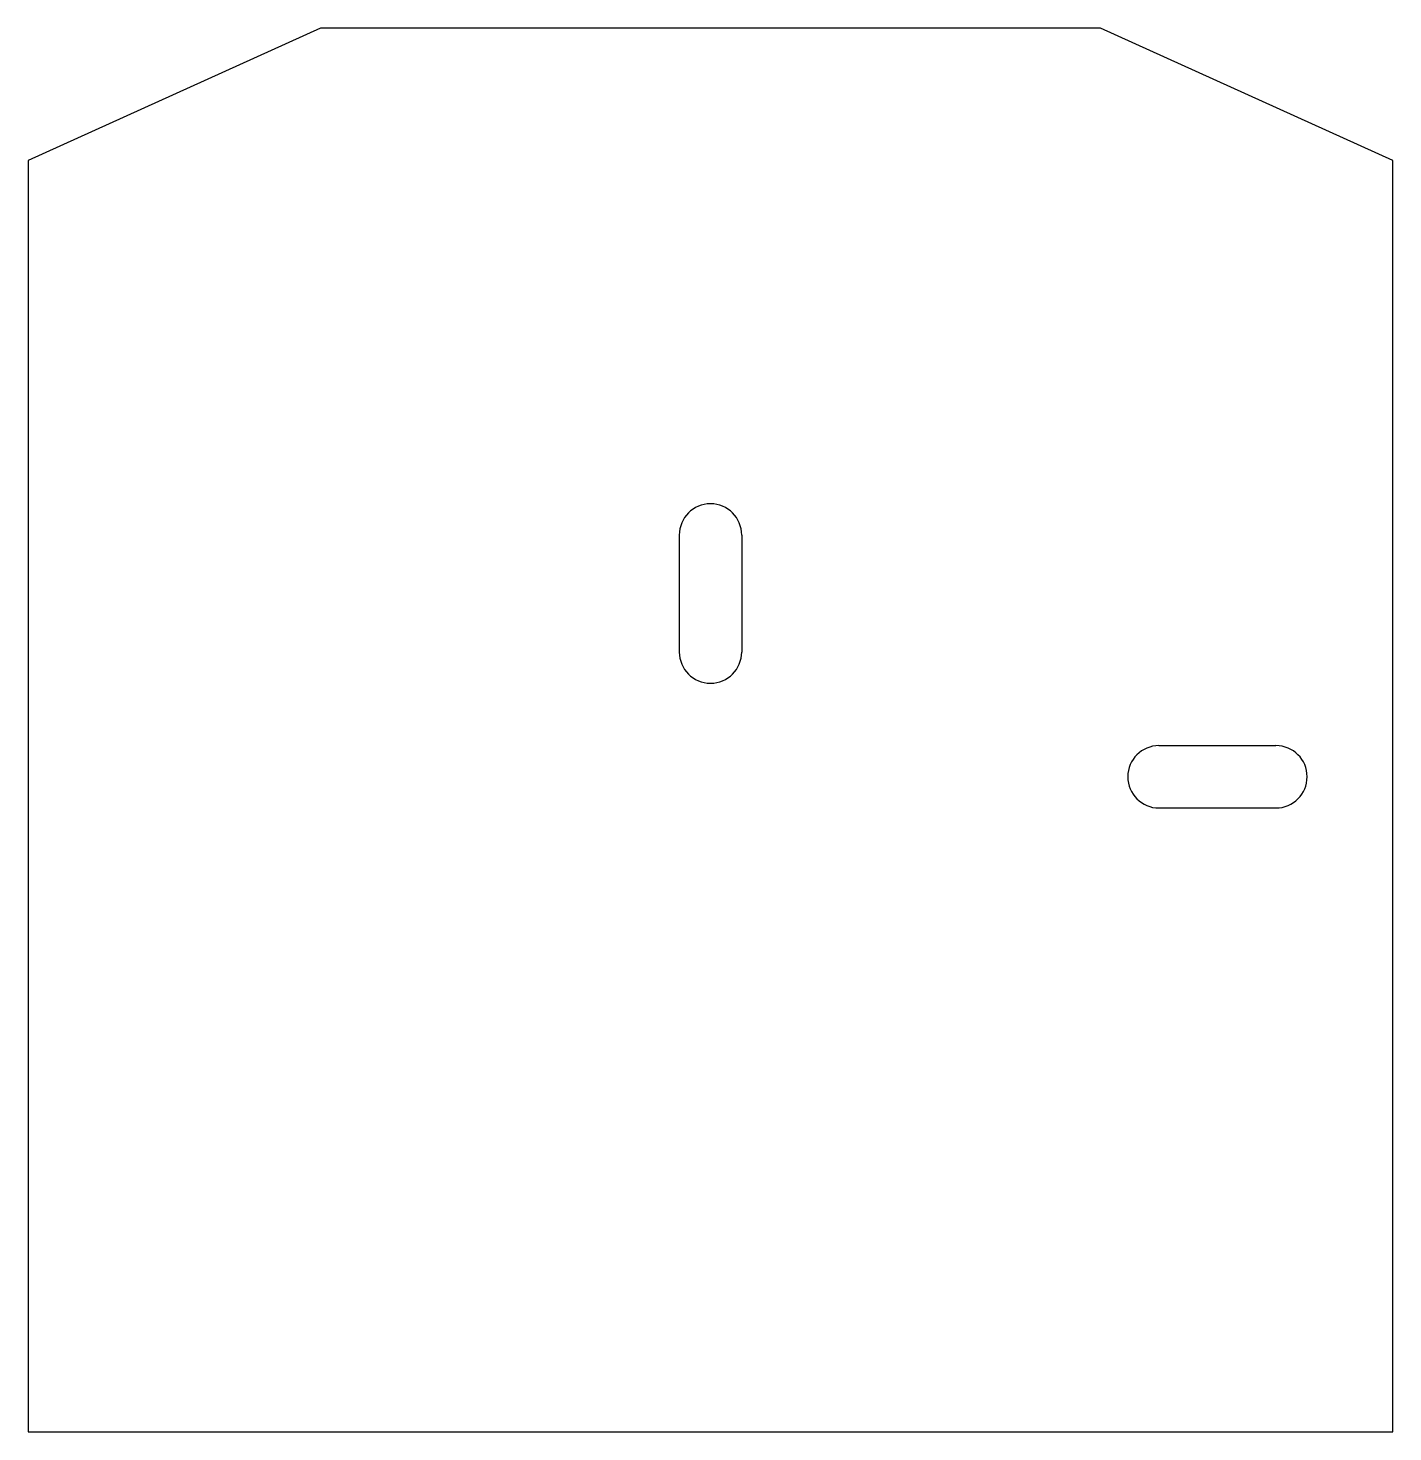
# Model space of a CAD drawing. Header units: millimetres. Extents: x -88 to 88, y -85 to 95.
import ezdxf

# ---------------------------------------------------------------- set-up
doc = ezdxf.new("R2010")
doc.units = ezdxf.units.MM
doc.layers.add('Shape2DView', color=7, linetype='CONTINUOUS')

msp = doc.modelspace()

# ---------------------------------------------------------------- linework, layer by layer
at = {"layer": 'Shape2DView'}
for p, q in [((-50, 95), (-87.5, 78)), ((50, 95), (-50, 95)), ((87.5, 78), (50, 95)), ((-87.5, 78), (-87.5, -85)), ((87.5, -85), (87.5, 78)), ((-4, 30), (-4, 15)), ((4, 30), (4, 15)), ((57.5, 3), (72.5, 3)), ((57.5, -5), (72.5, -5)), ((-87.5, -85), (87.5, -85))]:
    msp.add_line(p, q, dxfattribs=at)
for centre, start, end in [((0, 30), 0, -180), ((0, 15), 180, 0), ((57.5, -1), 90, -90), ((72.5, -1), -90, 90)]:
    msp.add_arc(centre, 4, start, end, dxfattribs=at)

doc.saveas('drawing.dxf')
